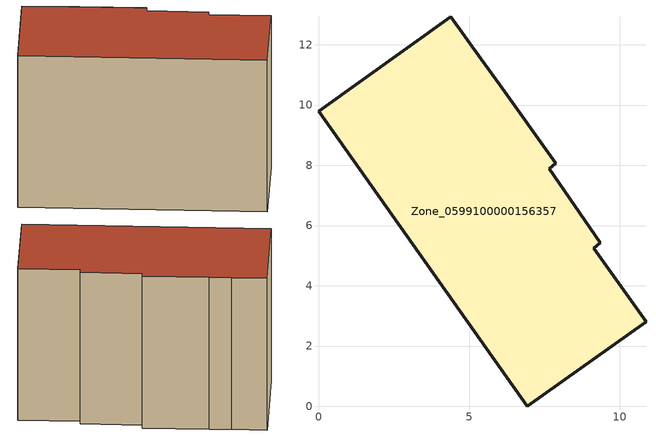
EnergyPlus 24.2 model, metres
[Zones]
Zone_0599100000156357
 floor ground (C_G): 4.39,12.93 5.4,11.53 6.01,10.67 7.88,8.06 7.66,7.88 9.35,5.42 9.13,5.25 10.87,2.8 6.93,0 0,9.79 z0
 wall outside (C_F): 7.88,8.06 6.01,10.67 5.4,11.53 4.39,12.93 0,9.79 6.93,0 10.87,2.8 9.13,5.25 9.35,5.42 7.66,7.88 7.88,8.06 z0:8.11
 roof outside (C_R): 5.4,11.53 4.39,12.93 0,9.79 6.93,0 10.87,2.8 9.13,5.25 9.35,5.42 7.66,7.88 7.88,8.06 6.01,10.67 z8.11
[BUILDING]
Pand.0599100000156357: North Axis=0; Terrain=City; Loads Convergence Tolerance Value=0.04; Temperature Convergence Tolerance Value=0.4; Solar Distribution=FullExterior; Maximum Number of Warmup Days=25; Minimum Number of Warmup Days=1
[Site:Location]
Rotterdam.The.Hague.AP_ZH_NLD Design_Conditions: Latitude=51.96; Longitude=4.45; Time Zone=1; Elevation=-4.5
[SITE:GROUNDTEMPERATURE:BUILDINGSURFACE]
18, 18, 18, 18, 18, 18, 18, 18, 18, 18, 18, 18
[MATERIAL] Thermal Absorptance=0.9; Solar Absorptance=0.7; Visible Absorptance=0.7
Name | Roughness | Thickness | Conductivity | Density | Specific Heat
G.TI.1975-1991 | MediumSmooth | 0.15 | 0.288461 | 540 | 1210
F.TI.1975-1991 | Rough | 0.3 | 0.230769 | 1920 | 840
R.TI.1975-1991 | MediumRough | 0.2 | 0.153846 | 1500 | 1000
[CONSTRUCTION]
C_G: G.TI.1975-1991
C_F: F.TI.1975-1991
C_R: R.TI.1975-1991
[ZONE]
Zone_0599100000156357: Type=1; Multiplier=1; Ceiling Height=Autocalculate; Volume=Autocalculate; Floor Area=autocalculate; Part of Total Floor Area=Yes
[ZONEINFILTRATION:DESIGNFLOWRATE]
Infil_Zone_0599100000156357: Zone or ZoneList or Space or SpaceList=Zone_0599100000156357; Schedule=AlwaysOn; Design Flow Rate Calculation Method=Flow/Area; Flow Rate per Floor Area=0.003; Constant Term Coefficient=1; Temperature Term Coefficient=0; Velocity Term Coefficient=0; Velocity Squared Term Coefficient=0
[HVACTEMPLATE:ZONE:IDEALLOADSAIRSYSTEM]
Zone_0599100000156357: Maximum Heating Supply Air Temperature=50; Minimum Cooling Supply Air Temperature=13; Maximum Heating Supply Air Humidity Ratio=0.0156; Minimum Cooling Supply Air Humidity Ratio=0.0077; Heating Limit=NoLimit; Cooling Limit=NoLimit; Dehumidification Control Type=ConstantSensibleHeatRatio; Cooling Sensible Heat Ratio=0.7; Dehumidification Setpoint=60; Humidification Control Type=None; Humidification Setpoint=30; Outdoor Air Method=None; Outdoor Air Flow Rate per Person=0.00944; Outdoor Air Flow Rate per Zone Floor Area=0; Outdoor Air Flow Rate per Zone=0; Demand Controlled Ventilation Type=None; Outdoor Air Economizer Type=NoEconomizer; Heat Recovery Type=None; Sensible Heat Recovery Effectiveness=0.7; Latent Heat Recovery Effectiveness=0.65
[ZONECONTROL:THERMOSTAT]
ThermostatControl_Zone_0599100000156357: Zone or ZoneList=Zone_0599100000156357; Control Type Schedule=DualSetpointControlType; Control 1=Thermostat_Zone_0599100000156357; Temperature Difference Between Cutout And Setpoint=0
[THERMOSTATSETPOINT:DUALSETPOINT]
Thermostat_Zone_0599100000156357: Heating Setpoint Temperature Schedule=HeatingSetpoint_Zone_0599100000156357; Cooling Setpoint Temperature Schedule=CoolingSetpoint_Zone_0599100000156357
[SCHEDULE:COMPACT]
HeatingSetpoint_Zone_0599100000156357: Through: 12/31, For: AllDays, Until: 24:00, 21
CoolingSetpoint_Zone_0599100000156357: Through: 12/31, For: AllDays, Until: 24:00, 24
DualSetpointControlType: Through: 12/31, For: AllDays, Until: 24:00, 4
AlwaysOn: Through: 12/31, For: AllDays, Until: 24:00, 1
